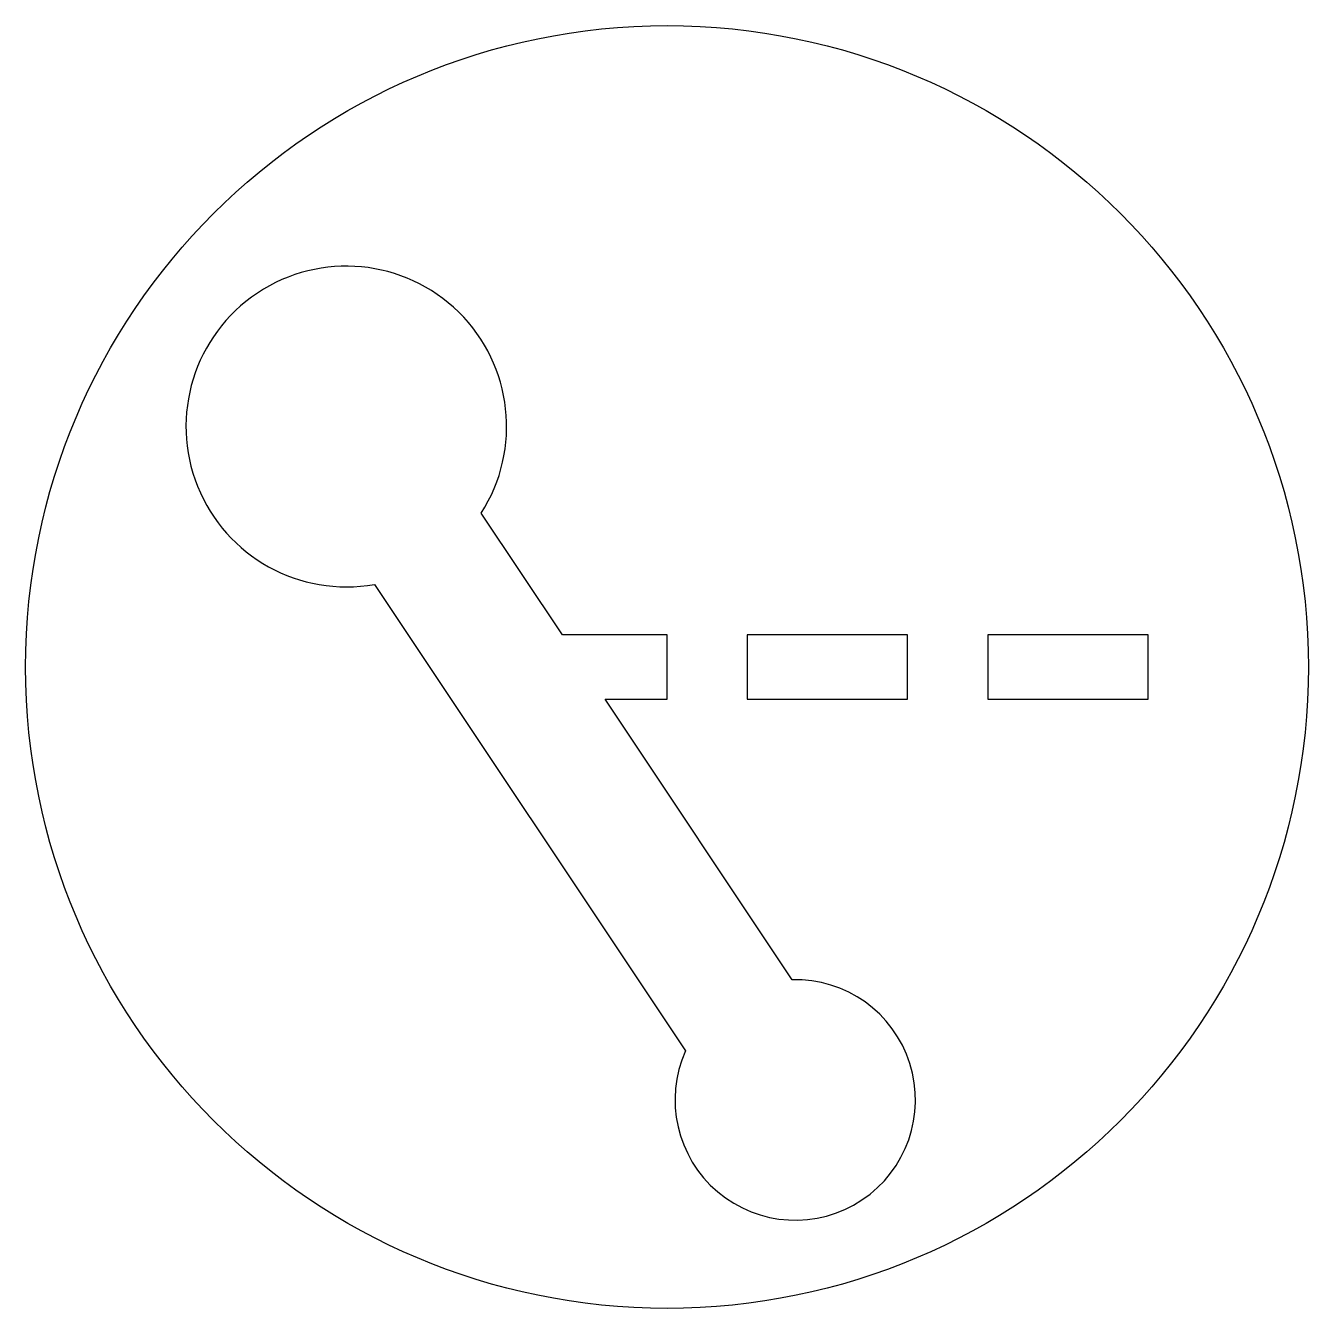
# Model space of a CAD drawing. Extents: x 58 to 66, y 108.5 to 116.5.
import ezdxf

# ---------------------------------------------------------------- set-up
doc = ezdxf.new("R2010")
doc.units = 0
doc.header["$LTSCALE"] = 10
doc.layers.add('VEILIG', color=7, linetype='CONTINUOUS')

msp = doc.modelspace()

# ---------------------------------------------------------------- linework, layer by layer
at = {"layer": 'VEILIG', "color": 0}
msp.add_lwpolyline([(62, 112.7), (61.3474, 112.7), (60.8412, 113.4593, 4.791288), (60.1756, 113.0155), (62.1153, 110.106, 3.461072), (62.7809, 110.5498), (61.6141, 112.3), (62, 112.3)], format="xyb", close=True, dxfattribs=at)
for points in [[(63.5, 112.7), (62.5, 112.7), (62.5, 112.3), (63.5, 112.3)], [(65, 112.7), (64, 112.7), (64, 112.3), (65, 112.3)]]:
    msp.add_lwpolyline(points, close=True, dxfattribs=at)
msp.add_circle((62, 112.5), 4, dxfattribs=at)

doc.saveas('drawing.dxf')
